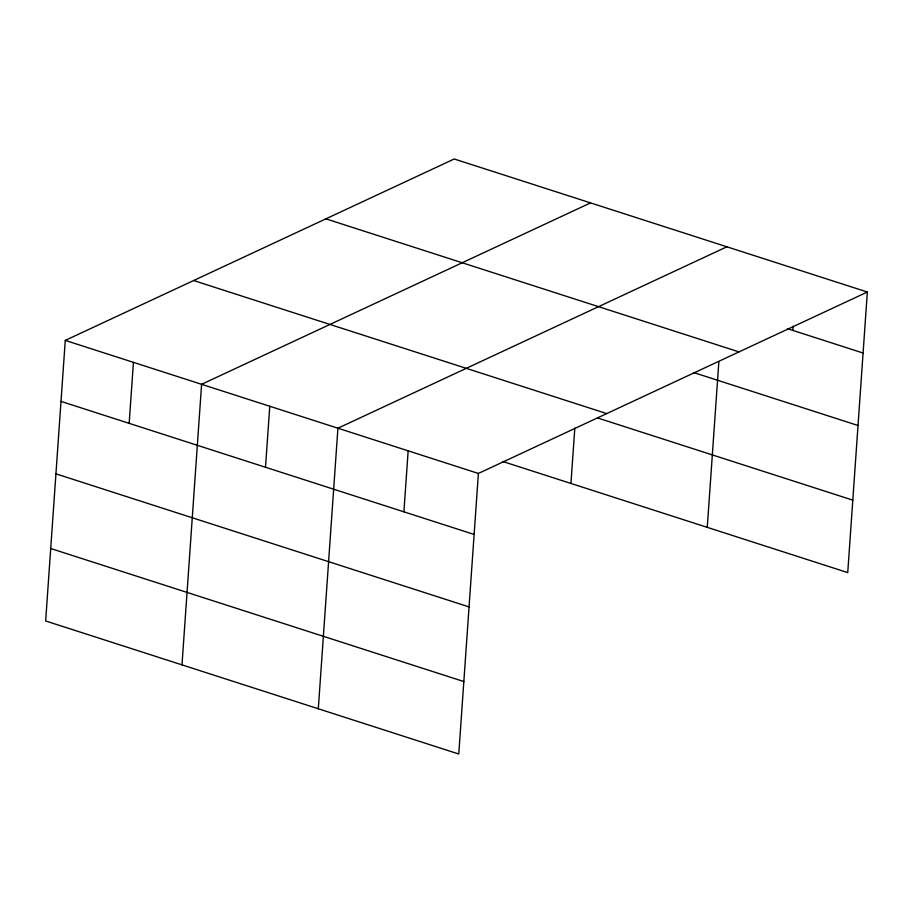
<?xml version="1.0" encoding="UTF-8"?>
<svg xmlns="http://www.w3.org/2000/svg" width="913" height="913" viewBox="0 0 913 913"><rect width="100%" height="100%" fill="white"/><g stroke="black" fill="none" stroke-linecap="round" stroke-linejoin="round"><path stroke-width="1.37" d="M867.35 292.034L454.229 158.988L65.268 340.401L45.65 620.966L458.771 754.012L478.389 473.448L867.35 292.034L847.732 572.599L502.778 461.499M129.167 423.347L133.435 362.347M181.984 664.869L201.602 384.305L590.563 202.891M265.5 467.251L269.769 406.262M318.306 708.773L337.924 428.208L726.885 246.795M403.9 511.828L408.157 450.828M570.945 483.456L574.813 428.049M707.267 527.36L718.851 361.788M792.849 330.415L793.157 326.158M787.451 328.68L863.082 353.034M325.873 218.846L738.994 351.904M693.503 372.504L858.015 425.492M193.624 280.531L606.746 413.589M597.387 417.892L852.799 500.141M65.268 340.401L478.389 473.448M61 401.389L474.121 534.447M55.933 473.847L469.054 606.905M50.717 548.508L463.838 681.555"/></g></svg>
